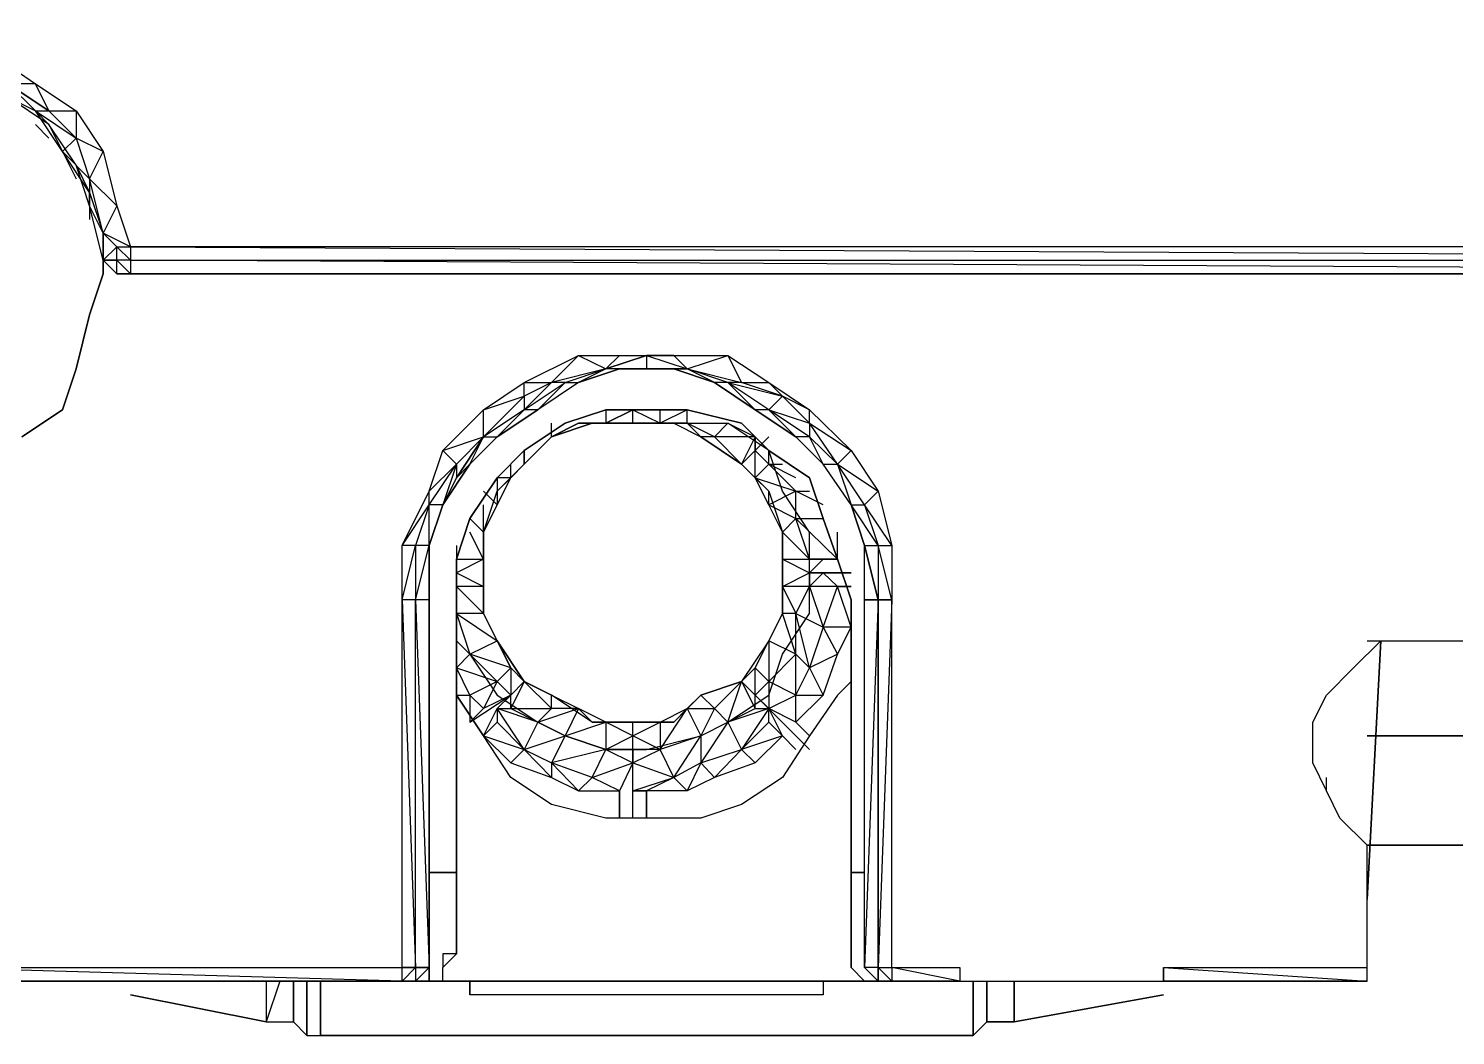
# Model space of a CAD drawing. Extents: x 0 to 106, y 0 to 161.
# Drawn here: x 38.6 to 71.15, y 0 to 22.97 of the extents above; entities that cross this region are included whole.
import ezdxf

# ---------------------------------------------------------------- set-up
doc = ezdxf.new("R2010")
doc.units = 0

# ---------------------------------------------------------------- blocks, each defined once
blk = doc.blocks.new('cvs-1')
at = {"flags": 128}
for points in [[(-24320.755, 27629.568), (-24296.567, 27629.568), (-24296.257, 27630.497), (-24295.948, 27631.737), (-24295.328, 27632.666), (-24294.398, 27633.286), (-24293.469, 27633.924), (-24292.539, 27634.544), (-24291.3, 27634.544), (-24290.37, 27634.544), (-24289.131, 27634.544), (-24288.201, 27633.924), (-24287.271, 27633.286), (-24286.342, 27632.666), (-24285.722, 27631.737), (-24286.342, 27632.047), (-24286.032, 27631.117), (-24285.722, 27631.737), (-24285.412, 27630.497), (-24285.102, 27629.568), (-24285.102, 27629.258), (-24285.102, 27628.948), (-24285.412, 27628.948)], [(-24285.412, 27629.258), (-24285.102, 27628.948), (-24285.412, 27628.948), (-24285.102, 27628.948), (-24285.412, 27628.948), (-24285.722, 27629.258), (-24286.032, 27630.497), (-24286.342, 27631.427), (-24286.962, 27632.356), (-24287.891, 27632.976)], [(-24287.891, 27633.286), (-24287.271, 27632.666), (-24286.962, 27632.666), (-24287.891, 27633.286), (-24286.962, 27632.666), (-24287.271, 27633.286), (-24287.891, 27633.286)], [(-24287.891, 27632.976), (-24287.271, 27632.666), (-24286.962, 27632.356), (-24286.652, 27631.737), (-24286.342, 27631.117)], [(-24225.263, 27633.924), (-24225.573, 27633.596), (-24225.883, 27633.286), (-24225.883, 27632.976), (-24225.883, 27629.568), (-24285.102, 27629.568), (-24225.883, 27629.258), (-24225.883, 27629.568)], [(-24286.962, 27632.047), (-24287.271, 27632.356)], [(-24286.652, 27631.737), (-24286.342, 27631.427), (-24286.032, 27630.807), (-24286.032, 27630.187)], [(-24286.032, 27630.807), (-24285.722, 27629.878), (-24286.032, 27631.117), (-24285.412, 27630.497), (-24285.722, 27629.878), (-24285.722, 27629.258), (-24286.032, 27630.497)], [(-24285.722, 27629.258), (-24285.722, 27628.948), (-24286.032, 27628.018), (-24286.342, 27626.779), (-24286.652, 27625.849), (-24287.581, 27625.23)], [(-24287.581, 27625.23), (-24286.652, 27625.849), (-24286.342, 27626.779), (-24286.032, 27628.018), (-24285.722, 27628.948), (-24285.722, 27629.568)], [(-24285.412, 27628.948), (-24285.412, 27629.258)], [(-24223.404, 27621.821), (-24225.883, 27621.821), (-24225.883, 27628.948), (-24285.102, 27628.948)], [(-24285.102, 27628.948), (-24225.883, 27628.948)], [(-24289.75, 27613.127), (-24278.905, 27613.127), (-24278.905, 27621.511), (-24278.905, 27622.751), (-24278.285, 27623.99), (-24277.976, 27624.92), (-24277.046, 27625.849), (-24276.116, 27626.469), (-24274.877, 27627.089), (-24273.947, 27627.089), (-24272.708, 27627.089), (-24271.469, 27627.089), (-24270.539, 27626.469), (-24269.609, 27625.849), (-24270.229, 27626.159), (-24269.609, 27625.54), (-24269.609, 27625.849), (-24268.662, 27624.92), (-24268.042, 27623.99), (-24267.732, 27622.751), (-24267.732, 27621.511), (-24268.042, 27621.511), (-24267.732, 27621.511), (-24268.042, 27622.751), (-24268.042, 27621.511), (-24268.352, 27622.751), (-24268.042, 27621.511), (-24268.352, 27621.511), (-24268.352, 27622.751), (-24268.042, 27622.751), (-24268.662, 27623.68)], [(-24275.187, 27626.469), (-24274.257, 27626.779), (-24274.877, 27626.469), (-24273.947, 27626.779), (-24274.257, 27626.779), (-24273.947, 27627.089), (-24273.328, 27627.089), (-24274.257, 27626.779)], [(-24272.398, 27626.779), (-24271.469, 27627.089), (-24271.159, 27626.469), (-24270.539, 27626.469), (-24270.229, 27626.159), (-24271.159, 27626.469)], [(-24266.183, 27613.127), (-24266.183, 27612.817), (-24267.732, 27613.127), (-24266.183, 27613.127), (-24266.183, 27612.817), (-24261.535, 27612.817), (-24261.535, 27613.127), (-24256.887, 27613.127), (-24256.887, 27615.916), (-24257.507, 27616.535), (-24257.816, 27617.155), (-24258.126, 27617.793), (-24258.126, 27618.723), (-24257.816, 27619.342), (-24257.197, 27619.962), (-24256.577, 27620.582), (-24255.957, 27620.582), (-24255.028, 27620.582), (-24254.408, 27620.582)], [(-24268.352, 27613.127), (-24268.352, 27621.511), (-24268.352, 27622.751), (-24268.662, 27623.68), (-24269.3, 27624.61), (-24269.919, 27625.23), (-24270.849, 27625.849), (-24271.778, 27626.469), (-24272.708, 27626.779), (-24273.947, 27626.779), (-24274.877, 27626.469), (-24275.807, 27625.849), (-24276.736, 27625.23), (-24277.356, 27624.61), (-24277.976, 27623.68), (-24278.285, 27622.751), (-24278.285, 27621.511), (-24278.285, 27622.751), (-24278.285, 27623.68), (-24278.595, 27622.751), (-24278.595, 27621.511), (-24278.285, 27622.751), (-24278.595, 27622.751)], [(-24278.905, 27621.511), (-24278.595, 27622.751), (-24278.905, 27622.751), (-24278.285, 27623.68), (-24278.285, 27623.99), (-24277.666, 27624.61), (-24277.976, 27624.92), (-24277.046, 27625.23), (-24277.046, 27625.849), (-24276.116, 27626.159), (-24277.046, 27625.23), (-24276.736, 27625.23), (-24277.356, 27624.61), (-24277.046, 27625.23), (-24277.666, 27624.3), (-24277.046, 27625.23), (-24277.666, 27624.61), (-24277.666, 27624.3), (-24277.976, 27623.68), (-24277.356, 27624.61), (-24277.666, 27624.3)], [(-24268.352, 27612.817), (-24268.042, 27612.817), (-24268.352, 27612.817), (-24268.662, 27613.127), (-24268.662, 27613.437), (-24268.662, 27615.296), (-24268.352, 27615.296), (-24268.662, 27615.296), (-24268.662, 27621.511), (-24268.971, 27622.441), (-24269.3, 27623.371), (-24269.609, 27624.3), (-24270.539, 27624.92), (-24271.159, 27625.54), (-24272.398, 27625.849), (-24273.328, 27625.849), (-24274.257, 27625.849), (-24275.187, 27625.54), (-24276.116, 27624.92), (-24276.736, 27624.3), (-24277.356, 27623.371), (-24277.666, 27622.441), (-24277.666, 27621.511), (-24277.666, 27615.296), (-24278.285, 27615.296), (-24277.666, 27615.296), (-24277.666, 27621.511), (-24277.666, 27613.437)], [(-24277.666, 27621.511), (-24277.666, 27622.441), (-24277.356, 27623.371), (-24276.736, 27624.3), (-24276.116, 27624.92), (-24275.187, 27625.54), (-24274.257, 27625.849), (-24273.328, 27625.849), (-24272.398, 27625.849), (-24271.159, 27625.54), (-24270.539, 27624.92), (-24269.609, 27624.3), (-24269.3, 27623.371), (-24268.971, 27622.441), (-24268.662, 27621.511), (-24268.662, 27615.296), (-24268.662, 27613.437)], [(-24274.257, 27625.849), (-24274.257, 27625.54), (-24274.567, 27625.54), (-24273.638, 27625.54), (-24274.257, 27625.54), (-24274.877, 27625.54), (-24274.567, 27625.54), (-24275.497, 27625.23), (-24275.497, 27625.54)], [(-24273.638, 27625.54), (-24273.638, 27625.849), (-24273.018, 27625.54), (-24273.018, 27625.849)], [(-24277.666, 27622.751), (-24277.666, 27622.131), (-24277.666, 27621.201), (-24277.356, 27620.272), (-24276.736, 27619.342), (-24275.807, 27618.723), (-24275.187, 27618.413), (-24274.257, 27618.103), (-24273.328, 27618.103), (-24272.088, 27618.413), (-24271.469, 27618.723), (-24270.539, 27619.342), (-24270.229, 27620.272), (-24269.609, 27621.201), (-24269.609, 27622.131), (-24269.609, 27623.061), (-24270.229, 27623.99), (-24270.539, 27624.92), (-24271.469, 27625.54), (-24270.849, 27625.23), (-24271.778, 27625.23)], [(-24277.046, 27623.061), (-24277.046, 27622.441), (-24277.046, 27622.131), (-24277.046, 27623.061), (-24276.736, 27623.99), (-24276.116, 27624.61), (-24275.497, 27625.23), (-24274.567, 27625.54), (-24273.638, 27625.54), (-24272.708, 27625.54), (-24272.088, 27625.23), (-24271.159, 27624.61), (-24270.539, 27623.99), (-24270.229, 27623.061), (-24270.229, 27622.131), (-24270.229, 27621.201), (-24270.539, 27620.582), (-24271.159, 27619.652), (-24272.088, 27619.342), (-24272.708, 27618.723), (-24273.638, 27618.723), (-24274.567, 27618.723), (-24275.497, 27619.342), (-24276.116, 27619.652), (-24276.736, 27620.582), (-24277.046, 27621.201)], [(-24271.159, 27624.61), (-24272.088, 27625.23)], [(-24270.539, 27625.23), (-24270.849, 27624.92)], [(-24276.426, 27624.3), (-24276.116, 27624.61), (-24276.116, 27624.92), (-24276.116, 27624.61), (-24275.807, 27624.92)], [(-24270.229, 27621.821), (-24270.229, 27622.441), (-24269.609, 27622.131), (-24269.609, 27622.441), (-24269.919, 27623.371), (-24269.919, 27623.99), (-24270.539, 27624.61), (-24270.539, 27624.92)], [(-24276.426, 27624.3), (-24276.426, 27624.61)], [(-24269.919, 27624.3), (-24270.539, 27624.61), (-24270.229, 27624.61)], [(-24268.971, 27624.61), (-24268.662, 27623.68), (-24268.352, 27623.68), (-24268.971, 27624.61), (-24268.042, 27623.99), (-24268.352, 27623.68)], [(-24277.046, 27623.061), (-24276.736, 27623.99), (-24276.736, 27623.68), (-24276.426, 27624.3), (-24276.736, 27624.3), (-24276.736, 27623.68), (-24277.046, 27623.99)], [(-24269.3, 27623.68), (-24269.919, 27623.99), (-24269.609, 27623.99)], [(-24277.046, 27622.441), (-24277.046, 27623.061), (-24277.356, 27623.371)], [(-24277.046, 27623.061), (-24277.046, 27623.68)], [(-24269.609, 27621.821), (-24269.3, 27622.131), (-24269.609, 27622.131), (-24269.3, 27622.441), (-24269.609, 27622.441), (-24268.971, 27622.441), (-24269.919, 27623.371), (-24269.3, 27623.371)], [(-24277.666, 27620.892), (-24277.666, 27621.201), (-24277.666, 27621.821), (-24277.666, 27622.131), (-24277.666, 27622.441), (-24277.046, 27622.441), (-24277.356, 27623.061)], [(-24277.046, 27621.201), (-24277.046, 27621.821), (-24277.046, 27622.131), (-24277.046, 27623.061)], [(-24268.971, 27622.441), (-24268.971, 27623.061)], [(-24268.971, 27622.441), (-24268.971, 27622.751)], [(-24270.229, 27618.413), (-24271.159, 27618.103), (-24270.539, 27618.723), (-24270.229, 27618.413), (-24270.539, 27619.032), (-24269.919, 27619.342), (-24270.539, 27619.652), (-24269.919, 27620.272), (-24270.229, 27621.201), (-24270.229, 27621.821), (-24270.229, 27621.201), (-24270.229, 27622.131), (-24270.229, 27621.821), (-24269.919, 27621.201), (-24269.609, 27621.821), (-24270.229, 27621.821), (-24269.609, 27622.131), (-24269.609, 27621.821)], [(-24269.609, 27622.131), (-24268.662, 27622.131), (-24269.3, 27622.131), (-24268.971, 27621.821)], [(-24268.662, 27620.892), (-24268.971, 27621.821)], [(-24267.732, 27613.127), (-24267.732, 27621.511), (-24268.042, 27613.127), (-24268.042, 27621.511), (-24268.352, 27613.127), (-24268.352, 27621.511), (-24268.042, 27621.511)], [(-24277.666, 27621.201), (-24277.356, 27620.272), (-24276.736, 27619.652), (-24277.046, 27619.032), (-24277.356, 27619.342), (-24277.356, 27618.723), (-24276.426, 27619.342)], [(-24269.919, 27619.342), (-24269.609, 27619.962), (-24269.919, 27620.272), (-24269.919, 27621.201), (-24270.229, 27621.201)], [(-24277.666, 27620.582), (-24277.356, 27620.272), (-24277.666, 27619.962)], [(-24276.426, 27619.962), (-24276.736, 27620.582), (-24276.116, 27619.652), (-24276.426, 27619.962), (-24276.116, 27619.652), (-24275.497, 27619.032), (-24275.497, 27619.342), (-24274.877, 27619.032), (-24275.187, 27618.413), (-24275.497, 27617.793)], [(-24270.849, 27619.962), (-24270.539, 27620.582), (-24270.539, 27619.652), (-24270.539, 27619.032), (-24270.849, 27619.342), (-24270.539, 27619.652), (-24270.849, 27619.962), (-24270.539, 27620.582), (-24271.159, 27619.652), (-24270.849, 27619.032), (-24270.849, 27619.342)], [(-24269.919, 27618.723), (-24269.919, 27619.342), (-24269.919, 27620.272), (-24270.539, 27620.582)], [(-24256.887, 27620.582), (-24256.577, 27620.582)], [(-24255.957, 27620.582), (-24255.647, 27620.582)], [(-24255.338, 27620.582), (-24255.028, 27620.582)], [(-24271.469, 27618.723), (-24271.159, 27619.652), (-24271.778, 27619.032)], [(-24277.666, 27619.342), (-24277.356, 27619.342), (-24277.356, 27619.032)], [(-24277.046, 27618.413), (-24276.736, 27619.032), (-24276.426, 27619.342), (-24277.046, 27619.032), (-24277.356, 27618.723)], [(-24268.971, 27619.342), (-24269.609, 27618.413), (-24270.229, 27617.465), (-24271.159, 27616.845), (-24272.088, 27616.535), (-24273.328, 27616.535), (-24274.257, 27616.535), (-24275.497, 27616.845), (-24276.426, 27617.465), (-24277.046, 27618.413)], [(-24268.971, 27619.342), (-24269.609, 27618.413), (-24270.229, 27617.465), (-24271.159, 27616.845), (-24272.088, 27616.535), (-24273.328, 27616.535), (-24274.257, 27616.535), (-24275.497, 27616.845), (-24276.426, 27617.465), (-24277.046, 27618.413)], [(-24273.638, 27616.535), (-24273.638, 27618.103), (-24273.638, 27617.793), (-24273.018, 27618.103), (-24273.638, 27618.103), (-24273.638, 27618.413), (-24274.257, 27618.723), (-24273.638, 27618.723), (-24274.567, 27618.723), (-24274.257, 27618.723), (-24274.257, 27618.103), (-24275.187, 27618.413), (-24274.257, 27618.723), (-24274.877, 27619.032), (-24274.567, 27618.723), (-24275.497, 27619.342)], [(-24272.088, 27619.342), (-24271.778, 27619.032), (-24271.469, 27618.723), (-24271.159, 27618.103), (-24270.849, 27617.793), (-24271.778, 27617.465), (-24272.398, 27617.155), (-24273.328, 27617.155), (-24273.638, 27617.155), (-24272.708, 27617.465), (-24273.328, 27617.155)], [(-24273.018, 27618.723), (-24272.398, 27619.032), (-24272.708, 27618.723), (-24272.088, 27619.342), (-24272.398, 27619.032), (-24271.778, 27619.032), (-24272.088, 27618.413), (-24271.469, 27618.723), (-24272.088, 27617.793), (-24271.159, 27618.103), (-24271.778, 27617.465), (-24272.088, 27617.793), (-24272.708, 27617.465)], [(-24269.919, 27618.723), (-24270.539, 27619.032), (-24270.849, 27619.342), (-24269.609, 27618.103)], [(-24276.426, 27619.032), (-24275.497, 27619.032), (-24275.807, 27618.723), (-24276.116, 27618.103)], [(-24276.116, 27618.103), (-24275.187, 27618.413), (-24275.807, 27618.723), (-24274.877, 27619.032), (-24275.497, 27619.032)], [(-24270.229, 27618.413), (-24270.539, 27618.723), (-24270.539, 27619.032), (-24271.159, 27618.103)], [(-24274.257, 27618.103), (-24273.638, 27618.413), (-24274.257, 27618.723)], [(-24273.638, 27618.413), (-24273.638, 27618.723)], [(-24258.126, 27618.413), (-24258.126, 27618.723)], [(-24277.046, 27618.413), (-24276.116, 27618.103), (-24276.426, 27617.793), (-24275.497, 27617.465), (-24274.877, 27617.155), (-24273.947, 27617.155), (-24274.567, 27617.465), (-24275.497, 27617.793)], [(-24277.046, 27618.413), (-24276.426, 27617.793)], [(-24270.849, 27617.793), (-24270.229, 27618.413)], [(-24273.638, 27617.155), (-24273.638, 27617.793), (-24272.708, 27617.465), (-24273.018, 27618.103)], [(-24258.126, 27617.793), (-24258.126, 27618.103)], [(-24257.816, 27617.155), (-24257.816, 27617.465)], [(-24256.887, 27612.817), (-24256.887, 27613.127), (-24256.887, 27615.916)], [(-24277.976, 27612.817), (-24277.976, 27613.127), (-24277.666, 27613.437)], [(-24289.75, 27612.817), (-24278.905, 27612.817), (-24289.75, 27613.127), (-24289.75, 27612.817), (-24278.905, 27612.817), (-24278.595, 27612.817), (-24278.285, 27612.817), (-24278.285, 27613.127), (-24278.595, 27613.127), (-24278.285, 27613.127), (-24278.285, 27612.817), (-24278.595, 27612.817), (-24278.285, 27613.127), (-24278.285, 27612.817)], [(-24278.905, 27612.817), (-24278.905, 27613.127)], [(-24277.976, 27612.817), (-24277.976, 27613.127)], [(-24277.976, 27612.817), (-24277.976, 27613.127)], [(-24268.042, 27613.127), (-24268.352, 27613.127), (-24268.042, 27612.817)], [(-24261.535, 27613.127), (-24256.887, 27612.817), (-24256.887, 27613.127)], [(-24282.004, 27612.817), (-24282.004, 27611.887), (-24285.102, 27612.507), (-24282.004, 27611.887), (-24281.384, 27611.887), (-24281.074, 27611.578), (-24280.764, 27611.578), (-24280.454, 27611.578)], [(-24281.694, 27612.817), (-24282.004, 27611.887), (-24281.384, 27611.887)], [(-24281.384, 27612.817), (-24281.384, 27611.887), (-24281.074, 27611.578), (-24281.074, 27612.817), (-24281.074, 27611.578), (-24280.764, 27611.578), (-24280.764, 27612.817)], [(-24281.074, 27612.817), (-24281.074, 27611.578)], [(-24265.873, 27612.817), (-24265.873, 27611.578), (-24280.764, 27611.578), (-24280.764, 27612.817), (-24280.764, 27611.578), (-24280.764, 27611.887), (-24280.764, 27612.817), (-24280.764, 27611.578), (-24265.873, 27611.578)], [(-24278.905, 27612.817), (-24278.595, 27612.817)], [(-24269.3, 27612.817), (-24269.3, 27612.507), (-24277.356, 27612.507)], [(-24277.356, 27612.817), (-24277.356, 27612.507)], [(-24268.042, 27612.817), (-24267.732, 27612.817), (-24266.183, 27612.817), (-24267.732, 27612.817), (-24266.183, 27612.817), (-24267.732, 27612.817), (-24266.183, 27612.817), (-24261.535, 27612.817), (-24256.887, 27612.817)], [(-24256.887, 27612.817), (-24261.535, 27612.817)], [(-24280.764, 27611.578), (-24278.595, 27611.578)], [(-24280.764, 27611.578), (-24280.454, 27611.578), (-24266.183, 27611.578), (-24280.454, 27611.578)]]:
    blk.add_lwpolyline(points, dxfattribs=at)
for points in [[(-24287.271, 27632.666), (-24286.342, 27632.047), (-24286.652, 27631.737), (-24287.271, 27632.666)], [(-24286.342, 27632.666), (-24286.342, 27632.047), (-24286.962, 27632.666)], [(-24286.652, 27631.737), (-24286.032, 27631.117), (-24286.032, 27630.807), (-24286.652, 27631.737)], [(-24286.032, 27630.807), (-24285.722, 27629.878), (-24286.032, 27630.497)], [(-24285.722, 27629.878), (-24285.412, 27629.568), (-24285.102, 27629.568), (-24285.722, 27629.878), (-24285.412, 27629.568), (-24285.722, 27629.258)], [(-24285.412, 27629.568), (-24285.102, 27629.258), (-24285.412, 27629.258)], [(-24285.722, 27629.258), (-24285.412, 27629.258), (-24285.722, 27629.258), (-24285.412, 27628.948), (-24285.722, 27629.258)], [(-24285.722, 27629.258), (-24285.412, 27628.948)], [(-24285.722, 27629.258), (-24285.722, 27628.948)], [(-24285.722, 27628.948), (-24285.722, 27629.258), (-24285.722, 27628.948)], [(-24225.883, 27629.258), (-24225.883, 27628.948), (-24285.102, 27629.258)], [(-24225.883, 27628.948), (-24285.102, 27628.948)], [(-24274.877, 27627.089), (-24274.257, 27626.779), (-24275.497, 27626.469), (-24276.116, 27625.849), (-24275.187, 27626.469), (-24274.877, 27626.469), (-24275.807, 27625.849), (-24275.187, 27626.469), (-24275.497, 27626.469)], [(-24272.398, 27626.779), (-24273.328, 27626.779), (-24272.398, 27626.779), (-24272.708, 27627.089), (-24273.328, 27627.089), (-24273.328, 27626.779), (-24273.947, 27626.779), (-24272.708, 27626.779), (-24273.328, 27626.779), (-24274.257, 27626.779), (-24273.328, 27627.089), (-24272.398, 27626.779), (-24272.708, 27626.779), (-24271.778, 27626.469)], [(-24272.398, 27626.779), (-24271.159, 27626.469), (-24271.469, 27626.469), (-24271.778, 27626.469), (-24270.849, 27625.849), (-24271.469, 27626.469)], [(-24276.116, 27626.469), (-24275.497, 27626.469), (-24276.116, 27626.159), (-24276.116, 27625.849), (-24276.736, 27625.23), (-24275.807, 27625.849), (-24276.116, 27625.849), (-24277.046, 27625.23), (-24276.116, 27626.159)], [(-24271.469, 27626.469), (-24270.229, 27626.159), (-24270.539, 27625.849), (-24270.849, 27625.849), (-24269.919, 27625.23), (-24270.539, 27625.849)], [(-24273.638, 27625.849), (-24274.257, 27625.54)], [(-24273.018, 27625.54), (-24272.398, 27625.54), (-24272.398, 27625.849), (-24273.018, 27625.54)], [(-24270.539, 27625.849), (-24269.609, 27625.54), (-24269.609, 27625.23), (-24269.919, 27625.23), (-24269.3, 27624.61), (-24269.609, 27625.23)], [(-24274.877, 27625.54), (-24275.497, 27625.23), (-24274.877, 27625.54)], [(-24273.638, 27625.54), (-24272.708, 27625.54), (-24273.018, 27625.54), (-24273.638, 27625.54)], [(-24272.398, 27625.54), (-24272.708, 27625.54), (-24272.088, 27625.23)], [(-24271.469, 27625.54), (-24271.778, 27625.23), (-24272.088, 27625.23), (-24271.159, 27624.61), (-24271.778, 27625.23), (-24272.398, 27625.54)], [(-24269.609, 27625.54), (-24268.662, 27624.92), (-24268.971, 27624.61), (-24268.662, 27623.68), (-24269.3, 27624.61), (-24268.971, 27624.61), (-24269.609, 27625.23), (-24268.971, 27624.61)], [(-24276.116, 27624.61), (-24275.497, 27625.23)], [(-24270.849, 27625.23), (-24271.159, 27624.61), (-24270.849, 27624.92)], [(-24270.849, 27625.23), (-24270.849, 27624.92), (-24270.539, 27624.61), (-24270.849, 27624.3), (-24270.539, 27623.99), (-24271.159, 27624.61), (-24270.849, 27624.3), (-24270.849, 27624.92)], [(-24277.666, 27624.61), (-24277.976, 27623.68), (-24278.285, 27622.751), (-24277.976, 27623.68), (-24278.285, 27623.68)], [(-24276.426, 27624.3), (-24276.736, 27623.99), (-24276.116, 27624.61)], [(-24270.849, 27624.3), (-24269.919, 27623.99), (-24270.539, 27623.68), (-24270.849, 27624.3)], [(-24270.539, 27623.68), (-24270.539, 27623.99), (-24270.229, 27623.061)], [(-24276.736, 27623.68), (-24277.046, 27623.061)], [(-24270.229, 27623.061), (-24270.539, 27623.68), (-24269.919, 27623.371), (-24270.229, 27623.061)], [(-24268.662, 27623.68), (-24268.352, 27622.751)], [(-24268.352, 27623.68), (-24268.042, 27622.751), (-24267.732, 27622.751)], [(-24270.229, 27622.441), (-24269.609, 27622.441), (-24270.229, 27623.061), (-24270.229, 27622.131), (-24270.229, 27622.441), (-24270.229, 27623.061)], [(-24278.285, 27621.511), (-24278.285, 27622.751)], [(-24277.666, 27622.131), (-24277.046, 27621.821), (-24277.666, 27621.821), (-24277.046, 27621.201), (-24277.666, 27621.201), (-24276.736, 27620.582), (-24276.426, 27619.962), (-24276.426, 27619.342), (-24276.736, 27619.652), (-24276.426, 27619.962), (-24277.356, 27620.272), (-24276.736, 27620.582), (-24277.046, 27621.201), (-24277.046, 27621.821), (-24277.046, 27622.441)], [(-24268.971, 27622.441), (-24269.3, 27622.441)], [(-24277.046, 27622.131), (-24277.046, 27621.201)], [(-24269.609, 27621.821), (-24269.3, 27620.892), (-24268.971, 27621.821)], [(-24268.662, 27621.821), (-24268.971, 27621.821)], [(-24278.905, 27621.511), (-24278.595, 27613.127), (-24278.595, 27621.511)], [(-24278.285, 27613.127), (-24278.285, 27621.511), (-24278.595, 27621.511)], [(-24278.285, 27621.511), (-24278.285, 27613.127)], [(-24268.042, 27613.127), (-24268.042, 27621.511), (-24268.042, 27613.127)], [(-24277.046, 27621.201), (-24276.736, 27620.582)], [(-24270.229, 27621.201), (-24270.539, 27620.582)], [(-24269.919, 27621.201), (-24269.3, 27620.892), (-24269.609, 27619.962)], [(-24269.3, 27620.892), (-24268.971, 27620.272), (-24268.662, 27620.892)], [(-24256.577, 27620.582), (-24256.887, 27614.676)], [(-24269.609, 27619.962), (-24269.3, 27619.342), (-24268.971, 27620.272)], [(-24277.666, 27619.962), (-24276.736, 27619.652), (-24277.356, 27619.342)], [(-24271.159, 27619.652), (-24270.849, 27619.342), (-24270.849, 27619.962), (-24271.159, 27619.652)], [(-24277.666, 27619.652), (-24277.666, 27619.342), (-24277.046, 27618.413), (-24277.666, 27619.342)], [(-24276.426, 27619.342), (-24276.116, 27619.652), (-24276.426, 27619.032)], [(-24275.497, 27619.342), (-24276.116, 27619.652), (-24275.497, 27619.342)], [(-24271.159, 27619.652), (-24272.088, 27619.342)], [(-24268.971, 27619.342), (-24268.662, 27619.652)], [(-24269.919, 27619.342), (-24269.3, 27619.342), (-24269.919, 27618.723)], [(-24276.736, 27618.723), (-24276.116, 27618.103), (-24276.736, 27619.032), (-24276.736, 27618.723), (-24277.046, 27618.413)], [(-24276.736, 27619.032), (-24276.426, 27619.032), (-24275.807, 27618.723), (-24276.736, 27619.032)], [(-24273.018, 27618.103), (-24272.398, 27619.032), (-24272.088, 27618.413), (-24273.018, 27618.103)], [(-24271.469, 27618.723), (-24270.849, 27619.032), (-24270.539, 27619.032), (-24271.469, 27618.723)], [(-24273.018, 27618.723), (-24272.708, 27618.723), (-24273.638, 27618.723)], [(-24273.638, 27618.413), (-24273.018, 27618.723), (-24273.018, 27618.103)], [(-24269.919, 27618.723), (-24269.609, 27618.413)], [(-24272.708, 27617.465), (-24272.088, 27618.413), (-24272.088, 27617.793), (-24272.398, 27617.155)], [(-24270.229, 27618.413), (-24269.919, 27618.103)], [(-24256.887, 27618.413), (-24254.408, 27618.413)], [(-24276.116, 27618.103), (-24275.497, 27617.793), (-24275.497, 27617.465)], [(-24275.497, 27617.793), (-24274.877, 27617.155), (-24274.567, 27617.465), (-24274.257, 27618.103)], [(-24274.257, 27618.103), (-24273.638, 27617.793), (-24273.638, 27618.103)], [(-24274.567, 27617.465), (-24273.638, 27617.793), (-24273.947, 27617.155)], [(-24273.947, 27617.155), (-24273.947, 27616.535)], [(-24273.328, 27617.155), (-24273.638, 27617.155), (-24273.328, 27617.155), (-24273.328, 27616.535)], [(-24254.408, 27615.916), (-24256.887, 27615.916)], [(-24277.666, 27615.296), (-24277.666, 27613.437)], [(-24277.976, 27613.437), (-24277.976, 27613.127), (-24277.666, 27613.437)], [(-24268.662, 27613.127), (-24268.662, 27613.437)], [(-24278.595, 27613.127), (-24278.905, 27613.127)], [(-24278.595, 27613.127), (-24278.595, 27612.817), (-24278.905, 27612.817)], [(-24278.285, 27613.127), (-24278.595, 27613.127), (-24278.285, 27613.127)], [(-24268.662, 27613.127), (-24268.352, 27612.817), (-24268.662, 27613.127)], [(-24268.352, 27613.127), (-24268.042, 27612.817), (-24268.042, 27613.127), (-24268.352, 27613.127)], [(-24268.042, 27613.127), (-24268.042, 27612.817), (-24268.042, 27613.127), (-24268.042, 27612.817)], [(-24267.732, 27612.817), (-24268.042, 27613.127), (-24267.732, 27612.817)], [(-24267.732, 27612.817), (-24268.042, 27613.127), (-24267.732, 27613.127), (-24267.732, 27612.817)], [(-24256.887, 27612.817), (-24261.535, 27612.817), (-24261.535, 27613.127), (-24261.535, 27612.817)], [(-24289.75, 27612.817), (-24278.905, 27612.817), (-24289.75, 27612.817)], [(-24289.75, 27612.817), (-24278.905, 27612.817)], [(-24281.384, 27612.817), (-24281.384, 27611.887)], [(-24278.595, 27612.817), (-24278.905, 27612.817)], [(-24277.976, 27612.817), (-24278.285, 27612.817), (-24278.595, 27612.817), (-24278.285, 27612.817)], [(-24268.352, 27612.817), (-24277.976, 27612.817)], [(-24277.356, 27612.817), (-24277.356, 27612.507)], [(-24267.732, 27612.817), (-24268.042, 27612.817)], [(-24265.873, 27612.817), (-24265.873, 27611.578)], [(-24264.943, 27611.887), (-24261.535, 27612.507), (-24264.943, 27611.887), (-24265.563, 27611.887), (-24265.873, 27611.578), (-24265.873, 27612.817), (-24265.873, 27611.578), (-24265.563, 27611.887), (-24265.563, 27612.817), (-24265.563, 27611.887), (-24264.943, 27611.887), (-24264.943, 27612.817)], [(-24265.873, 27611.887), (-24265.873, 27612.817), (-24265.873, 27611.887), (-24265.873, 27612.817), (-24265.873, 27611.578)], [(-24261.535, 27612.817), (-24256.887, 27612.817)], [(-24266.183, 27611.578), (-24280.764, 27611.578)], [(-24266.183, 27611.578), (-24280.764, 27611.578)], [(-24266.183, 27611.578), (-24280.454, 27611.578)]]:
    blk.add_lwpolyline(points, close=True, dxfattribs=at)

msp = doc.modelspace()

# ---------------------------------------------------------------- block references
msp.add_blockref('cvs-1', (24326.022, -27611.578))

doc.saveas('drawing.dxf')
